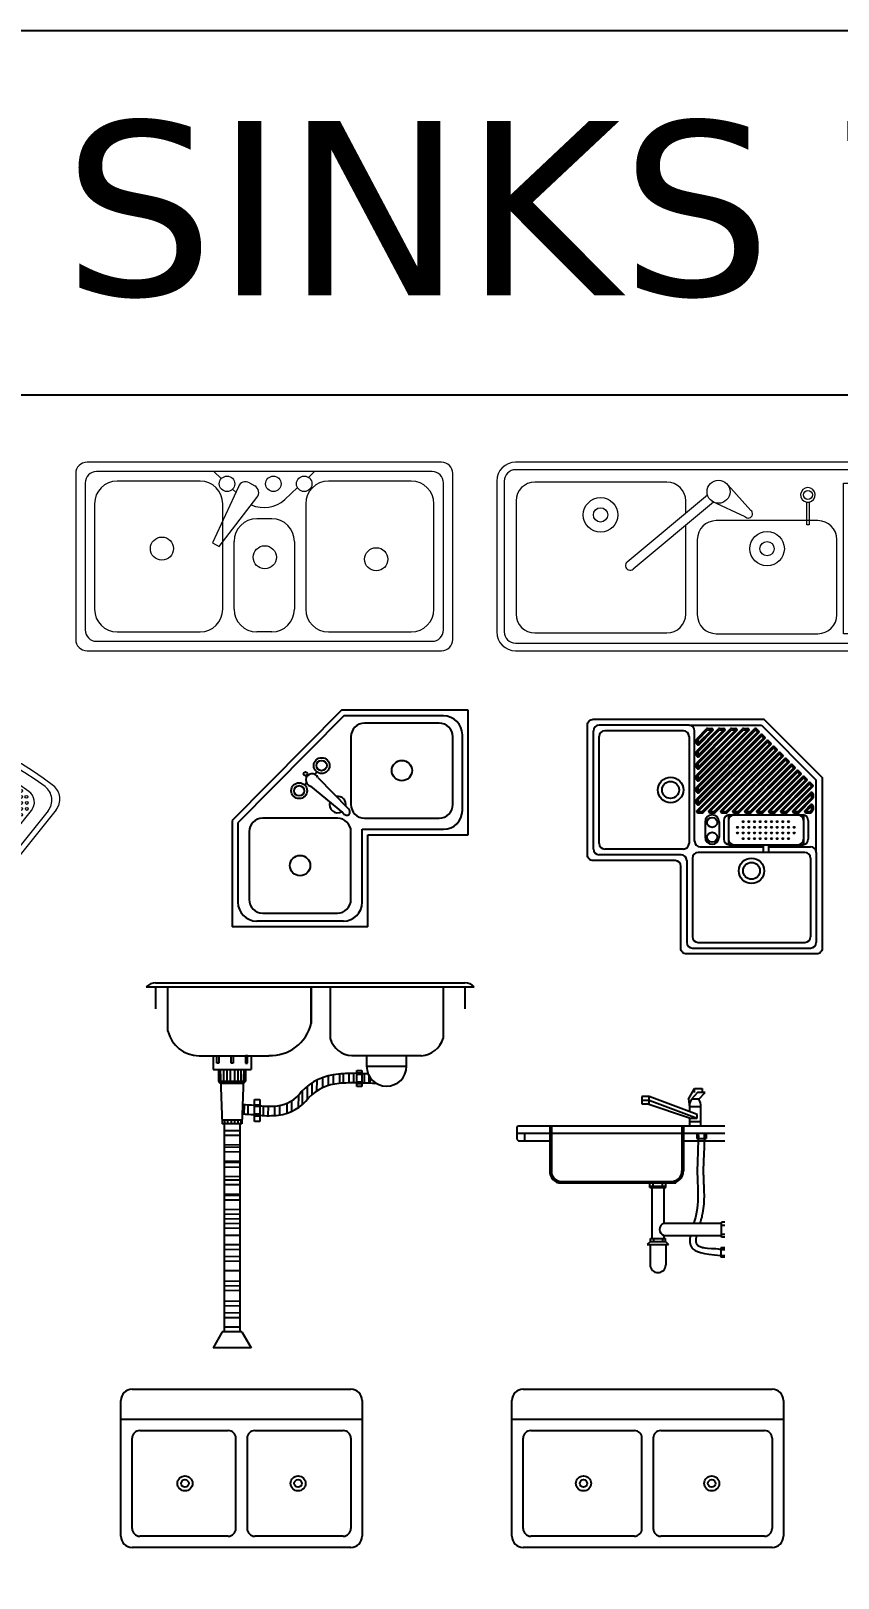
# Model space of a CAD drawing. Header units: inches. Extents: x 5253 to 5716, y 3226 to 3520.
# Drawn here: x 5408.2 to 5486, y 3371.1 to 3520.3 of the extents above; entities that cross this region are included whole.
import ezdxf

# ---------------------------------------------------------------- set-up
doc = ezdxf.new("R2010")
doc.units = ezdxf.units.IN
doc.header["$MEASUREMENT"] = 0
doc.layers.add('EX-A-FLOR-FIXT', color=2, linetype='Continuous')
doc.styles.add('ATTR', font='romans.shx', dxfattribs={"width": 0.8, "height": 0.470416})
doc.styles.get("Standard").update_dxf_attribs({"font": 'arial.ttf'})

# ---------------------------------------------------------------- blocks, each defined once
blk = doc.blocks.new('A$C3F1F55EA')
for p, q in [((0, 957.6), (869.7, 957.6)), ((24.7, 967.6), (844.5, 967.6)), ((24.7, 957.6), (24.7, 899.1)), ((57.4, 839.7), (57.4, 957.6)), ((437.4, 957.6), (437.4, 859.6)), ((437.4, 859.6), (437.4, 957.6)), ((487.4, 957.6), (487.4, 859.6)), ((787.4, 957.6), (787.4, 859.6)), ((844.4, 957.6), (844.4, 899.1)), ((487.4, 859.6), (487.4, 819.7)), ((787.4, 859.6), (787.4, 820.4)), ((140, 774.6), (324.7, 774.6)), ((177.1, 774.6), (177.1, 738.3)), ((187.1, 774.6), (192.1, 774.6)), ((187.1, 754.8), (187.1, 774.6)), ((192.1, 754.8), (187.1, 754.8)), ((192.1, 774.6), (192.1, 754.8)), ((225.1, 774.6), (230.1, 774.6)), ((225.1, 754.8), (225.1, 774.6)), ((230.1, 754.8), (225.1, 754.8)), ((230.1, 774.6), (230.1, 754.8)), ((268.1, 774.6), (263, 774.6)), ((263, 774.6), (263, 754.8)), ((263, 754.8), (268.1, 754.8)), ((268.1, 754.8), (268.1, 774.6)), ((278.1, 774.6), (278.1, 738.3)), ((729.5, 774.6), (544.7, 774.6)), ((690.1, 774.6), (584.2, 774.6)), ((584.2, 774.6), (584.2, 746.5)), ((584.2, 746.5), (690, 746.5)), ((584.2, 746.5), (690.1, 746.5)), ((690.1, 746.5), (690.1, 774.6)), ((177.1, 738.3), (278.1, 738.3)), ((191, 738.3), (191, 707)), ((191, 707), (196, 702)), ((191, 707), (263.3, 707)), ((196, 738.3), (201.5, 593.5)), ((196, 702), (258.3, 702)), ((204.7, 738.3), (204.6, 707)), ((213.4, 738.3), (213.4, 707)), ((222.8, 738.3), (222.7, 707)), ((233.8, 738.3), (233.8, 707)), ((242.8, 738.3), (242.7, 707)), ((251, 738.3), (251, 707)), ((258.3, 738.3), (253.1, 593.5)), ((263.3, 707), (258.3, 702)), ((263.3, 738.3), (263.3, 707)), ((439.8, 671.8), (440.1, 702.8)), ((452.4, 681), (452.7, 709.9)), ((467.9, 689.5), (468.2, 716.7)), ((482.8, 695.3), (483.1, 722.1)), ((496.5, 698.8), (496.8, 724.7)), ((513.4, 701.1), (513.6, 724.1)), ((522.8, 701.6), (523, 726.7)), ((537.7, 702.3), (538, 727.3)), ((550.2, 702.6), (550.5, 727.6)), ((558.5, 735.7), (571.9, 735.7)), ((558.5, 692.7), (558.5, 735.7)), ((558.5, 729.4), (571.9, 729.4)), ((558.5, 725.5), (571.9, 725.5)), ((558.5, 705.1), (571.9, 705.1)), ((558.5, 700.5), (571.9, 700.5)), ((571.9, 735.7), (571.9, 692.7)), ((578.4, 702.4), (578.7, 727.3)), ((590.9, 702.2), (591.1, 720.5)), ((594, 702.1), (594.2, 715.7)), ((286.6, 658.2), (300.9, 658.2)), ((286.6, 600.2), (286.6, 658.2)), ((300.9, 658.2), (300.9, 600.2)), ((403.9, 637.1), (404.3, 670.7)), ((414.2, 645.3), (414.6, 682.7)), ((427.3, 659.1), (427.6, 694.1)), ((571.9, 692.7), (558.5, 692.7)), ((259.9, 619), (260.1, 644)), ((270.1, 618.5), (270.3, 643.5)), ((286.6, 644.4), (300.9, 644.4)), ((286.6, 640.5), (300.9, 640.5)), ((286.6, 620.1), (300.9, 620.1)), ((310.5, 615.9), (310.7, 640.9)), ((323.4, 615.5), (323.7, 640.5)), ((340.7, 616), (341, 641)), ((353.7, 617.2), (353.9, 642.6)), ((373.3, 621.7), (373.6, 648.6)), ((385.9, 626.7), (386.2, 655.3)), ((200.9, 604.5), (253.6, 604.5)), ((253.1, 593.5), (201.5, 593.5)), ((206.5, 593.5), (206.5, 41.7)), ((206.5, 576.4), (248.4, 575.9)), ((207.4, 604.5), (207.3, 593.5)), ((214.9, 604.5), (214.9, 593.5)), ((224.9, 604.5), (224.8, 593.5)), ((233.6, 604.5), (233.6, 593.5)), ((242.5, 604.5), (242.5, 593.5)), ((248.4, 592.4), (248.4, 41.7)), ((250.8, 604.5), (250.8, 593.5)), ((286.6, 615.4), (300.9, 615.4)), ((300.9, 600.2), (286.6, 600.2)), ((206.5, 563.9), (248.4, 563.5)), ((206.5, 538.9), (248.4, 538.5)), ((206.5, 532.7), (248.4, 532.3)), ((206.5, 520.2), (248.4, 519.8)), ((206.5, 495.3), (248.4, 494.8)), ((206.5, 492.2), (248.4, 491.7)), ((206.5, 479.7), (248.4, 479.3)), ((206.5, 454.7), (248.4, 454.3)), ((206.5, 445.4), (248.4, 444.9)), ((206.5, 432.9), (248.4, 432.5)), ((206.5, 408), (248.4, 407.5)), ((206.5, 404.8), (248.4, 404.4)), ((206.5, 392.4), (248.4, 391.9)), ((206.5, 367.4), (248.4, 367)), ((206.5, 354.9), (248.4, 354.5)), ((206.5, 342.5), (248.4, 342)), ((206.5, 330), (248.4, 329.5)), ((206.5, 317.5), (248.4, 317.1)), ((206.5, 298.8), (248.4, 298.4)), ((206.5, 273.8), (248.4, 273.4)), ((206.5, 261.4), (248.4, 260.9)), ((206.5, 242.7), (248.4, 242.2)), ((206.5, 230.2), (248.4, 229.7)), ((206.5, 205.2), (248.4, 204.8)), ((206.5, 177.2), (248.4, 176.7)), ((206.5, 164.7), (248.4, 164.2)), ((206.5, 152.2), (248.4, 151.8)), ((206.5, 124.1), (248.4, 123.7)), ((206.5, 111.7), (248.4, 111.2)), ((206.5, 93), (248.4, 92.5)), ((201.5, 41.7), (177.1, 0)), ((253.4, 41.7), (201.5, 41.7)), ((206.5, 80.5), (248.4, 80)), ((206.5, 55.5), (248.4, 55.1)), ((253.4, 41.7), (278.1, 0)), ((278.1, 0), (177.1, 0))]:
    blk.add_line(p, q)
for centre, radius, start, end in [((24.8, 931.8), 35.8, 90.1181, 133.8568), ((844.7, 931.8), 35.8, 46.1432, 89.8819), ((140, 859.6), 85, 193.5615, 270), ((328.3, 887), 112.4, 268.1682, 345.9142), ((549.5, 839.7), 65.2, 197.78, 265.814), ((724.8, 840), 65.6, 274.0736, 342.5882), ((637.1, 746.5), 52.9, 180, 0), ((521.7, 572.9), 153.4, 94.6359, 136.2171), ((521.7, 572.9), 128.4, 94.726, 135.4576), ((564.4, -42.4), 770.2, 90.4343, 94.0957), ((564.3, -41.7), 744.5, 90.4484, 94.096), ((737.5, 8148.3), 7422.5, 268.72221, 268.84523), ((737.5, 8148.3), 7447.5, 268.7265, 269.0106), ((338, 730.4), 89.2, 276.1913, 324.9269), ((338, 730.4), 114.2, 276.1748, 323.8711), ((-356.4, -10979.5), 11614.9, 86.82639, 86.98938), ((-356.4, -10979.5), 11639.9, 86.83322, 86.98938), ((324.9, 855.7), 215.3, 263.5944, 276.0454), ((324.9, 855.7), 240.3, 264.2633, 276.0528)]:
    blk.add_arc(centre, radius, start, end)
blk = doc.blocks.new("32'' Sink Double PV")
for p, q in [((-16, -4), (16, -4)), ((-0.75, -18.5), (-0.75, -6.5)), ((0.75, -6.5), (0.75, -18.5))]:
    blk.add_line(p, q)
for points in [[(-14.5, 0), (14.5, 0)], [(-16, -19.5), (-16, -1.5)], [(16, -1.5), (16, -19.5)], [(-13.5, -5.5), (-1.75, -5.5)], [(1.75, -5.5), (13.5, -5.5)], [(-14.5, -18.5), (-14.5, -6.5)], [(14.5, -6.5), (14.5, -18.5)], [(-1.75, -19.5), (-13.5, -19.5)], [(13.5, -19.5), (1.75, -19.5)], [(14.5, -21), (-14.5, -21)]]:
    blk.add_lwpolyline(points)
for centre, radius in [((-7.5, -12.5), 1), ((-7.5, -12.5), 0.5), ((7.5, -12.5), 1), ((7.5, -12.5), 0.5)]:
    blk.add_circle(centre, radius)
for centre, radius, start, end in [((-14.5, -1.5), 1.5, 90, 180), ((14.5, -1.5), 1.5, 0, 90), ((-13.5, -6.5), 1, 90, 180), ((-1.75, -6.5), 1, 0, 90), ((1.75, -6.5), 1, 90, 180), ((13.5, -6.5), 1, 0, 90), ((-14.5, -19.5), 1.5, 180, 270), ((-13.5, -18.5), 1, 180, 270), ((-1.75, -18.5), 1, 270, 0), ((1.75, -18.5), 1, 180, 270), ((13.5, -18.5), 1, 270, 0), ((14.5, -19.5), 1.5, 270, 0)]:
    blk.add_arc(centre, radius, start, end)
at = {"style": 'ATTR', "width": 0.8, "flags": 9}
blk.add_attdef('ESTCODE', (0, 0), '', height=0.0064, dxfattribs=at)
blk = doc.blocks.new("36'' Sink Double PV")
for p, q in [((-18, -4), (18, -4)), ((-0.75, -18.5), (-0.75, -6.5)), ((0.75, -6.5), (0.75, -18.5))]:
    blk.add_line(p, q)
for points in [[(-16.5, 0), (16.5, 0)], [(-18, -19.5), (-18, -1.5)], [(18, -1.5), (18, -19.5)], [(-15.5, -5.5), (-1.75, -5.5)], [(1.75, -5.5), (15.5, -5.5)], [(-16.5, -18.5), (-16.5, -6.5)], [(16.5, -6.5), (16.5, -18.5)], [(-1.75, -19.5), (-15.5, -19.5)], [(15.5, -19.5), (1.75, -19.5)], [(16.5, -21), (-16.5, -21)]]:
    blk.add_lwpolyline(points)
for centre, radius in [((-8.5, -12.5), 1), ((-8.5, -12.5), 0.5), ((8.5, -12.5), 1), ((8.5, -12.5), 0.5)]:
    blk.add_circle(centre, radius)
for centre, radius, start, end in [((-16.5, -1.5), 1.5, 90, 180), ((16.5, -1.5), 1.5, 0, 90), ((-15.5, -6.5), 1, 90, 180), ((-1.75, -6.5), 1, 0, 90), ((1.75, -6.5), 1, 90, 180), ((15.5, -6.5), 1, 0, 90), ((-16.5, -19.5), 1.5, 180, 270), ((-15.5, -18.5), 1, 180, 270), ((-1.75, -18.5), 1, 270, 0), ((1.75, -18.5), 1, 180, 270), ((15.5, -18.5), 1, 270, 0), ((16.5, -19.5), 1.5, 270, 0)]:
    blk.add_arc(centre, radius, start, end)
at = {"style": 'ATTR', "width": 0.8, "flags": 9}
blk.add_attdef('ESTCODE', (0, 0), '', height=0.0072, dxfattribs=at)
blk = doc.blocks.new('A$C676873C5')
at = {"lineweight": 5}
for p, q in [((970, 500), (30, 500)), ((0, 470), (0, 30)), ((945, 475), (55, 475)), ((366.4, 475), (386.2, 456.5)), ((633.6, 475), (617.4, 459.8)), ((1000, 30), (1000, 470)), ((25, 445), (25, 55)), ((330, 450), (110, 450)), ((431.4, 435.1), (362.7, 286.3)), ((416.1, 428.6), (424.7, 420.5)), ((460.8, 445.6), (475, 437.4)), ((588.3, 432.6), (554.7, 401.1)), ((890, 450), (670, 450)), ((975, 55), (975, 445)), ((50, 390), (50, 110)), ((380.4, 276.1), (480.6, 406.6)), ((390, 110), (390, 390)), ((610, 390), (610, 110)), ((950, 110), (950, 390)), ((520, 350), (480, 350)), ((420, 110), (420, 290)), ((580, 290), (580, 110)), ((362.7, 286.3), (380.4, 276.1)), ((110, 50), (330, 50)), ((520, 50), (480, 50)), ((670, 50), (890, 50)), ((55, 25), (945, 25)), ((30, 0), (970, 0))]:
    blk.add_line(p, q, dxfattribs=at)
for centre, radius in [((401.4, 442.8), 20.5), ((524.2, 442.8), 20.5), ((606, 442.8), 20.5), ((228.6, 270.9), 30.6), ((501.5, 247.9), 30.6), ((796.9, 242.7), 30.6)]:
    blk.add_circle(centre, radius, dxfattribs=at)
for centre, radius, start, end in [((30, 470), 30, 90, 180), ((970, 470), 30, 0, 90), ((55, 445), 30, 90, 180), ((945, 445), 30, 0, 90), ((110, 390), 60, 90, 180), ((330, 390), 60, 0, 90), ((450.5, 427.9), 20.5, 60, 159.4623), ((464.8, 419.6), 20.5, 320.5377, 60), ((670, 390), 60, 90, 180), ((890, 390), 60, 0, 90), ((500, 459.6), 80, 244.6413, 313.099), ((480, 290), 60, 90, 180), ((520, 290), 60, 0, 90), ((110, 110), 60, 180, 270), ((330, 110), 60, 270, 0), ((480, 110), 60, 180, 270), ((520, 110), 60, 270, 0), ((670, 110), 60, 180, 270), ((890, 110), 60, 270, 0), ((55, 55), 30, 180, 270), ((945, 55), 30, 270, 0), ((30, 30), 30, 180, 270), ((970, 30), 30, 270, 0)]:
    blk.add_arc(centre, radius, start, end, dxfattribs=at)
blk = doc.blocks.new('A$C392A3B68')
at = {"lineweight": 5}
for p, q in [((1110, 500), (50, 500)), ((1110, 480), (50, 480)), ((0, 450), (0, 50)), ((20, 450), (20, 50)), ((451.4, 447.2), (101.4, 447.2)), ((345.8, 235.7), (558.6, 413.8)), ((612.6, 439.7), (674, 372.3)), ((919.2, 444.6), (1066.5, 444.6)), ((919.2, 44.4), (919.2, 444.6)), ((1140, 50), (1140, 450)), ((1160, 50), (1160, 450)), ((51.4, 397.2), (51.4, 97.2)), ((574.5, 394.4), (361.7, 216.3)), ((501.4, 365.9), (501.4, 397.2)), ((570.3, 396.8), (658.2, 356.1)), ((822.1, 333.8), (822.1, 394.3)), ((828.3, 394.3), (828.3, 333.8)), ((1116.5, 394.6), (1116.5, 94.4)), ((501.4, 97.2), (501.4, 333.2)), ((851.9, 345.1), (581.9, 345.1)), ((828.3, 333.8), (822.1, 333.8)), ((531.9, 295.1), (531.9, 95.1)), ((901.9, 95.1), (901.9, 295.1)), ((101.4, 47.2), (451.4, 47.2)), ((581.9, 45.1), (851.9, 45.1)), ((1066.5, 44.4), (919.2, 44.4)), ((50, 20), (1110, 20)), ((50, 0), (1110, 0))]:
    blk.add_line(p, q, dxfattribs=at)
for centre, radius in [((588.1, 421.6), 30.5), ((825.2, 413.3), 11.8), ((275.3, 360.3), 45.8), ((275.3, 360.3), 18.9), ((716.9, 270.7), 45.8), ((716.9, 270.7), 18.9)]:
    blk.add_circle(centre, radius, dxfattribs=at)
for centre, radius, start, end in [((50, 450), 50, 90, 180), ((1110, 450), 50, 0, 90), ((50, 450), 30, 90, 180), ((1110, 450), 30, 360, 90), ((101.4, 397.2), 50, 90, 180), ((451.4, 397.2), 50, 360, 90), ((825.2, 413.3), 19.3, 279.2212, 260.7788), ((1066.5, 394.6), 50, 360, 90), ((666.9, 363.4), 11.4, 219.9677, 51.5544), ((825.2, 413.3), 19.3, 260.7788, 289.3657), ((581.9, 295.1), 50, 90, 180), ((851.9, 295.1), 50, 0, 90), ((353.7, 226), 12.5, 129.3488, 310.493), ((101.4, 97.2), 50, 180, 270), ((451.4, 97.2), 50, 270, 0), ((581.9, 95.1), 50, 180, 270), ((851.9, 95.1), 50, 270, 0), ((1066.5, 94.4), 50, 270, 360), ((50, 50), 50, 180, 270), ((50, 50), 30, 180, 270), ((1110, 50), 50, 270, 0), ((1110, 50), 30, 270, 0)]:
    blk.add_arc(centre, radius, start, end, dxfattribs=at)
blk = doc.blocks.new('A$C26F62653')
at = {"lineweight": 5}
for p, q in [((474.9, 504.1), (800.4, 504.1)), ((421, 470.1), (365.7, 96.5)), ((397.7, 103.8), (458.1, 479.9)), ((429.3, 459.7), (473.8, 394.7)), ((490.7, 406.3), (446.7, 470.5)), ((458.1, 479.9), (747.1, 479.9)), ((747.1, 479.9), (747.1, 96.7)), ((788, 417), (788, 242.2)), ((9.6, 340.6), (268.5, 16.9)), ((30.8, 338.1), (275.7, 31.9)), ((80.9, 330.6), (286.1, 74.9)), ((989.3, 338.1), (744.4, 31.9)), ((1010.5, 340.6), (751.6, 16.9)), ((850.3, 220.3), (945.1, 338.9)), ((442.2, 51.7), (702.1, 51.7)), ((303.7, 0), (716.4, 0)), ((310.9, 15), (709.2, 15))]:
    blk.add_line(p, q, dxfattribs=at)
for centre, radius in [((411.3, 504.2), 13.2), ((822.4, 432), 6.07), ((798.1, 406.4), 3.74), ((798.1, 390.5), 3.74), ((798.1, 390.5), 3.74), ((798.1, 374.6), 3.74), ((813.1, 406.4), 3.74), ((813.1, 390.5), 3.74), ((813.1, 374.6), 3.74), ((828, 406.4), 3.74), ((828, 390.5), 3.74), ((828, 374.6), 3.74), ((843, 406.4), 3.74), ((843, 390.5), 3.74), ((843, 374.6), 3.74), ((857.9, 406.4), 3.74), ((857.9, 390.5), 3.74), ((857.9, 374.6), 3.74), ((872.9, 406.4), 3.74), ((872.9, 390.5), 3.74), ((872.9, 374.6), 3.74), ((887.8, 406.4), 3.74), ((887.8, 390.5), 3.74), ((887.8, 374.6), 3.74), ((902.8, 390.5), 3.74), ((902.8, 374.6), 3.74), ((917.7, 390.5), 3.74), ((917.7, 374.6), 3.74), ((931.6, 375.2), 3.74), ((798.1, 358.7), 3.74), ((798.1, 342.8), 3.74), ((798.1, 327), 3.74), ((813.1, 358.7), 3.74), ((813.1, 342.8), 3.74), ((813.1, 327), 3.74), ((828, 358.7), 3.74), ((828, 342.8), 3.74), ((828, 327), 3.74), ((843, 358.7), 3.74), ((843, 342.8), 3.74), ((843, 327), 3.74), ((857.9, 358.7), 3.74), ((857.9, 342.8), 3.74), ((857.9, 327), 3.74), ((872.9, 358.7), 3.74), ((872.9, 342.8), 3.74), ((872.9, 327), 3.74), ((887.8, 358.7), 3.74), ((887.8, 342.8), 3.74), ((887.8, 327), 3.74), ((902.8, 358.7), 3.74), ((902.8, 342.8), 3.74), ((902.8, 327), 3.74), ((917.7, 358.7), 3.74), ((917.7, 342.8), 3.74), ((917.7, 327), 3.74), ((932.7, 358.7), 3.74), ((932.7, 342.8), 3.74), ((798.1, 311.1), 3.74), ((798.1, 295.2), 3.74), ((813.1, 311.1), 3.74), ((813.1, 295.2), 3.74), ((828, 311.1), 3.74), ((828, 295.2), 3.74), ((843, 311.1), 3.74), ((843, 295.2), 3.74), ((857.9, 311.1), 3.74), ((857.9, 295.2), 3.74), ((872.9, 311.1), 3.74), ((872.9, 295.2), 3.74), ((887.8, 311.1), 3.74), ((887.8, 295.2), 3.74), ((902.8, 311.1), 3.74), ((798.1, 279.3), 3.74), ((798.1, 263.5), 3.74), ((798.1, 247.6), 3.74), ((813.1, 279.3), 3.74), ((813.1, 263.5), 3.74), ((813.1, 247.6), 3.74), ((828, 279.3), 3.74), ((828, 263.5), 3.74), ((828, 247.6), 3.74), ((843, 279.3), 3.74), ((843, 263.5), 3.74), ((843, 247.6), 3.74), ((857.9, 279.3), 3.74), ((857.9, 263.5), 3.74), ((857.9, 247.6), 3.74), ((872.9, 279.3), 3.74), ((798.1, 231.7), 3.74), ((813.1, 231.7), 3.74), ((828, 231.7), 3.74), ((843, 231.7), 3.74)]:
    blk.add_circle(centre, radius, dxfattribs=at)
for centre, radius, start, end in [((510.1, -222), 797, 51.7684, 128.2316), ((510.1, -222), 782, 52.9435, 127.0565), ((398.6, 490.1), 60.8, 28.731, 101.8915), ((658.6, -504.8), 1064.9, 103.7234, 122.2173), ((138.8, 541.2), 255, 336.1358, 352.2771), ((307.6, 504.3), 86.6, 334.5047, 356.006), ((411.3, 504.2), 20, 316.2143, 172.2771), ((410.5, 504.2), 16.2, 192.8443, 306.0708), ((411.6, 501.7), 28.5, 332.4191, 101.3602), ((529.1, 527.2), 100, 191.0262, 214.5133), ((474.9, 529.1), 25, 202.9906, 270), ((609.8, 314), 255, 136.2143, 152.3556), ((475.9, 423.1), 86.6, 132.4854, 153.9867), ((346.9, 403), 100, 34.5132, 47.8811), ((400.3, 454.2), 29.3, 33.0069, 56.7492), ((461.7, 495.7), 29.3, 186.6463, 215.1533), ((823, 417), 35, 63.7895, 180), ((378.1, 435.3), 6.64, 156.1358, 332.3556), ((379.6, 436.4), 4.91, 187.7651, 270.7483), ((524.8, 395), 38.4, 234.6196, 158.964), ((524.8, 395), 31.3, 239.6825, 168.433), ((509.3, -220.1), 745.1, 54.8833, 63.7895), ((44.7, 368.7), 45, 128.2316, 218.6598), ((66, 366.2), 45, 127.0565, 218.6598), ((116, 358.7), 45, 123.9063, 218.7472), ((391.4, 338), 100, 20.0108, 34.5132), ((498.4, 377), 13.9, 200.0108, 49.0157), ((495.6, 381.1), 7.59, 93.3242, 152.577), ((573.1, 462.9), 100, 214.5133, 229.0157), ((498.3, 377.4), 8.12, 242.5557, 44.6365), ((917.8, 360.8), 35, 321.3402, 54.8833), ((954.1, 366.2), 45, 321.3402, 52.9435), ((975.4, 368.7), 45, 321.3402, 51.7684), ((823, 242.2), 35, 180, 321.3402), ((321.2, 103.1), 45, 218.7472, 351.5771), ((442.2, 96.7), 45, 170.883, 270), ((702.1, 96.7), 45, 270, 0), ((303.7, 45), 45, 218.6598, 270), ((310.9, 60), 45, 218.6598, 270), ((709.2, 60), 45, 270, 321.3402), ((716.4, 45), 45, 270, 321.3402)]:
    blk.add_arc(centre, radius, start, end, dxfattribs=at)
for centre, major_axis, ratio in [((251.5, 411.1), (-129.2, -81), 0.024903), ((343.9, 278.9), (-57, -166.4), 0.021893), ((507.3, 407.7), (-7.94, 5.77), 0.141228), ((512.1, 412.5), (-5.77, 7.94), 0.141228), ((518.1, 415.5), (-3.03, 9.33), 0.141228), ((524.8, 416.6), (0, 9.81), 0.141228), ((531.4, 415.5), (3.03, 9.33), 0.141228), ((537.4, 412.5), (5.77, 7.94), 0.141228), ((542.2, 407.7), (7.94, 5.77), 0.141228), ((504.3, 401.7), (-9.33, 3.03), 0.141228), ((518.1, 374.6), (-3.03, -9.33), 0.141228), ((524.8, 373.5), (0, -9.81), 0.141228), ((531.4, 374.6), (3.03, -9.33), 0.141228), ((537.4, 377.6), (5.77, -7.94), 0.141228), ((542.2, 382.4), (7.94, -5.77), 0.141228), ((545.2, 401.7), (9.33, 3.03), 0.141228), ((545.2, 388.4), (9.33, -3.03), 0.141228), ((546.3, 395), (9.81, 0), 0.141228)]:
    blk.add_ellipse(centre, major_axis=major_axis, ratio=ratio, dxfattribs=at)
for centre, major_axis, ratio, start_param, end_param in [((295.2, 346.6), (-91.8, -125.3), 0.028535, 3.39134, 9.006628), ((503.2, 395), (-9.81, 0), 0.141228, 1.333526, 5.325935), ((504.3, 388.4), (-9.33, -3.03), 0.141228, 1.819948, 4.707933), ((507.3, 382.4), (-7.94, -5.77), 0.141228, 1.910788, 4.353767), ((512.1, 377.6), (-5.77, -7.94), 0.141228, 1.356424, 4.543366)]:
    blk.add_ellipse(centre, major_axis=major_axis, ratio=ratio, start_param=start_param, end_param=end_param, dxfattribs=at)
blk = doc.blocks.new('jockey')
for p, q in [((-0.394, -0.459), (-0.394, -0.041)), ((-0.056, -0.021), (-0.374, -0.021)), ((-0.076, -0.041), (-0.354, -0.041)), ((-0.056, -0.021), (0.2, -0.021)), ((-0.036, -0.431), (-0.036, -0.041)), ((-0.027656, -0.237595), (0.176085, -0.033854)), ((-0.027656, -0.195169), (0.133658, -0.033854)), ((-0.027656, -0.152743), (0.091232, -0.033854)), ((-0.027656, -0.06789), (0.006379, -0.033854)), ((-0.027656, -0.110316), (0.048806, -0.033854)), ((-0.024121, -0.198705), (0.13678, -0.037804)), ((-0.024121, -0.156278), (0.094353, -0.037804)), ((-0.024121, -0.071425), (0.0095, -0.037804)), ((-0.024121, -0.113852), (0.051927, -0.037804)), ((-0.024121, -0.241131), (0.178913, -0.038097)), ((-0.022414, -0.21114), (0.149215, -0.039511)), ((-0.022414, -0.168713), (0.106788, -0.039511)), ((-0.022414, -0.08386), (0.021935, -0.039511)), ((-0.022414, -0.126287), (0.064362, -0.039511)), ((-0.022414, -0.253566), (0.185984, -0.045168)), ((-0.020585, -0.216382), (0.154872, -0.040925)), ((-0.020585, -0.089103), (0.027592, -0.040925)), ((-0.020585, -0.131529), (0.070019, -0.040925)), ((-0.020585, -0.173956), (0.112445, -0.040925)), ((-0.020585, -0.258809), (0.190227, -0.047996)), ((0.0095, -0.037804), (0.021228, -0.037804)), ((0.009915, -0.03239), (0.024057, -0.03239)), ((0.051927, -0.037804), (0.063655, -0.037804)), ((0.052341, -0.03239), (0.066483, -0.03239)), ((0.094353, -0.037804), (0.106081, -0.037804)), ((0.094767, -0.03239), (0.10891, -0.03239)), ((0.13678, -0.037804), (0.148508, -0.037804)), ((0.137194, -0.03239), (0.151336, -0.03239)), ((0.185984, -0.043754), (0.180327, -0.038097)), ((0.190227, -0.040925), (0.183156, -0.033854)), ((0.2, -0.021), (0.394, -0.215)), ((-0.374, -0.439), (-0.374, -0.061)), ((-0.056, -0.061), (-0.056, -0.439)), ((-0.029121, -0.085567), (-0.029121, -0.071425)), ((-0.027673, -0.322464), (0.218511, -0.076281)), ((-0.027656, -0.280022), (0.197298, -0.055067)), ((-0.024121, -0.283557), (0.200126, -0.05931)), ((-0.024121, -0.083153), (-0.024121, -0.071425)), ((-0.02243, -0.324293), (0.22134, -0.080523)), ((-0.022414, -0.295992), (0.207197, -0.066381)), ((-0.020585, -0.301235), (0.21144, -0.06921)), ((-0.009995, -0.326), (0.228411, -0.087594)), ((-0.006459, -0.329536), (0.232653, -0.090423)), ((0.014754, -0.322464), (0.239724, -0.097494)), ((0.019996, -0.324293), (0.242553, -0.101737)), ((0.032431, -0.326), (0.249624, -0.108808)), ((0.207197, -0.064967), (0.201541, -0.05931)), ((0.21144, -0.062139), (0.204369, -0.055067)), ((0.228411, -0.08618), (0.222754, -0.080523)), ((0.232653, -0.083352), (0.225582, -0.076281)), ((0.249624, -0.107393), (0.243967, -0.101737)), ((0.253866, -0.104565), (0.246795, -0.097494)), ((-0.029121, -0.127994), (-0.029121, -0.113852)), ((-0.029121, -0.17042), (-0.029121, -0.156278)), ((-0.024121, -0.12558), (-0.024121, -0.113852)), ((-0.024121, -0.168006), (-0.024121, -0.156278)), ((0.035967, -0.329536), (0.253866, -0.111636)), ((0.05718, -0.322464), (0.260938, -0.118707)), ((0.062423, -0.324293), (0.263766, -0.12295)), ((0.074858, -0.326), (0.270837, -0.130021)), ((0.078393, -0.329536), (0.27508, -0.132849)), ((0.099607, -0.322464), (0.282151, -0.13992)), ((0.104849, -0.324293), (0.284979, -0.144163)), ((0.117284, -0.326), (0.29205, -0.151234)), ((0.12082, -0.329536), (0.296293, -0.154062)), ((0.142033, -0.322464), (0.303364, -0.161134)), ((0.270837, -0.128607), (0.26518, -0.12295)), ((0.27508, -0.125778), (0.268009, -0.118707)), ((0.29205, -0.14982), (0.286393, -0.144163)), ((0.296293, -0.146991), (0.289222, -0.13992)), ((0.317506, -0.168205), (0.310435, -0.161134)), ((-0.029121, -0.212847), (-0.029121, -0.198705)), ((-0.024121, -0.210432), (-0.024121, -0.198705)), ((0.147276, -0.324293), (0.306192, -0.165376)), ((0.159711, -0.326), (0.313263, -0.172447)), ((0.163246, -0.329536), (0.317506, -0.175276)), ((0.184459, -0.322464), (0.324577, -0.182347)), ((0.189702, -0.324293), (0.327406, -0.186589)), ((0.202137, -0.326), (0.334477, -0.19366)), ((0.205673, -0.329536), (0.338719, -0.196489)), ((0.226886, -0.322464), (0.34579, -0.20356)), ((0.232128, -0.324293), (0.348619, -0.207803)), ((0.244563, -0.326), (0.35569, -0.214874)), ((0.248099, -0.329536), (0.359933, -0.217702)), ((0.313263, -0.171033), (0.307607, -0.165376)), ((0.334477, -0.192246), (0.32882, -0.186589)), ((0.338719, -0.189418), (0.331648, -0.182347)), ((0.35569, -0.213459), (0.350033, -0.207803)), ((0.359933, -0.210631), (0.352861, -0.20356)), ((0.394, -0.471), (0.394, -0.215)), ((-0.029121, -0.255273), (-0.029121, -0.241131)), ((-0.024121, -0.252859), (-0.024121, -0.241131)), ((0.269312, -0.322464), (0.367004, -0.224773)), ((0.274555, -0.324293), (0.369832, -0.229016)), ((0.28699, -0.326), (0.376903, -0.236087)), ((0.290525, -0.329536), (0.381146, -0.238915)), ((0.311739, -0.322464), (0.374075, -0.260128)), ((0.316981, -0.324293), (0.375503, -0.265771)), ((0.376903, -0.234673), (0.371246, -0.229016)), ((0.381146, -0.231844), (0.374075, -0.224773)), ((0.37721, -0.266478), (0.37721, -0.277792)), ((0.38261, -0.263664), (0.38261, -0.277806)), ((-0.029121, -0.297699), (-0.029121, -0.283557)), ((-0.024121, -0.295285), (-0.024121, -0.283557)), ((-0.021723, -0.326), (-0.009995, -0.326)), ((0.020704, -0.326), (0.032431, -0.326)), ((0.06313, -0.326), (0.074858, -0.326)), ((0.105556, -0.326), (0.117284, -0.326)), ((0.147983, -0.326), (0.159711, -0.326)), ((0.190409, -0.326), (0.202137, -0.326)), ((0.232836, -0.326), (0.244563, -0.326)), ((0.275262, -0.326), (0.28699, -0.326)), ((0.317688, -0.326), (0.329416, -0.326)), ((0.329416, -0.326), (0.376917, -0.278499)), ((0.332952, -0.329536), (0.381146, -0.281342)), ((0.354165, -0.322464), (0.374075, -0.302555)), ((0.359408, -0.324293), (0.375503, -0.308198)), ((0.360115, -0.326), (0.371843, -0.326)), ((0.371843, -0.326), (0.37721, -0.320633)), ((0.375378, -0.329536), (0.381146, -0.323768)), ((0.37721, -0.308905), (0.37721, -0.320633)), ((0.38261, -0.30609), (0.38261, -0.320233)), ((-0.024137, -0.331), (-0.009995, -0.331)), ((0.000696, -0.363011), (0.000696, -0.416938)), ((0.018289, -0.331), (0.032431, -0.331)), ((0.050696, -0.363011), (0.050696, -0.416938)), ((0.060716, -0.331), (0.074858, -0.331)), ((0.066645, -0.3585), (0.066645, -0.4235)), ((0.083498, -0.3385), (0.083498, -0.4435)), ((0.086645, -0.3385), (0.345877, -0.3385)), ((0.103142, -0.331), (0.117284, -0.331)), ((0.145569, -0.331), (0.159711, -0.331)), ((0.187995, -0.331), (0.202137, -0.331)), ((0.230421, -0.331), (0.244563, -0.331)), ((0.272848, -0.331), (0.28699, -0.331)), ((0.315274, -0.331), (0.329416, -0.331)), ((0.349024, -0.3385), (0.349024, -0.4435)), ((0.357701, -0.331), (0.371843, -0.331)), ((0.365877, -0.3585), (0.365877, -0.4235)), ((-0.084, -0.479), (-0.374, -0.479)), ((-0.076, -0.459), (-0.354, -0.459)), ((-0.044, -0.491), (-0.044, -0.769)), ((0.354, -0.471), (-0.024, -0.471)), ((-0.016, -0.451), (0.206261, -0.451)), ((0.086645, -0.4435), (0.345877, -0.4435)), ((0.206261, -0.4435), (0.206261, -0.471)), ((0.226261, -0.471), (0.226261, -0.4435)), ((0.226261, -0.451), (0.374, -0.451)), ((0.374, -0.491), (0.374, -0.769)), ((0.394, -0.471), (0.394, -0.789)), ((-0.064, -0.499), (-0.064, -0.789)), ((-0.044, -0.809), (0.374, -0.809)), ((-0.024, -0.789), (0.354, -0.789))]:
    blk.add_line(p, q)
blk.add_lwpolyline([(-0.105, -0.5), (-0.395, -0.5, -0.414214), (-0.415, -0.48), (-0.415, -0.02, -0.414214), (-0.395, 0), (0.208698, 0), (0.415, -0.206302), (0.415, -0.81, -0.414214), (0.395, -0.83), (-0.065, -0.83, -0.414214), (-0.085, -0.81), (-0.085, -0.52, 0.41421356)], format="xyb", close=True)
for centre, radius in [((-0.121, -0.25), 0.045), ((-0.121, -0.25), 0.03), ((0.025696, -0.36475), 0.0175), ((0.115598, -0.382321), 0.002), ((0.135598, -0.362321), 0.002), ((0.135598, -0.382321), 0.002), ((0.155598, -0.362321), 0.002), ((0.155598, -0.382321), 0.002), ((0.175598, -0.362321), 0.002), ((0.175598, -0.382321), 0.002), ((0.195598, -0.362321), 0.002), ((0.195598, -0.382321), 0.002), ((0.215598, -0.362321), 0.002), ((0.215598, -0.382321), 0.002), ((0.235598, -0.362321), 0.002), ((0.235598, -0.382321), 0.002), ((0.255598, -0.362321), 0.002), ((0.255598, -0.382321), 0.002), ((0.275598, -0.362321), 0.002), ((0.275598, -0.382321), 0.002), ((0.295598, -0.362321), 0.002), ((0.295598, -0.382321), 0.002), ((0.315598, -0.382321), 0.002), ((0.025696, -0.41725), 0.0175), ((0.115598, -0.402321), 0.002), ((0.135598, -0.402321), 0.002), ((0.135598, -0.422321), 0.002), ((0.155598, -0.402321), 0.002), ((0.155598, -0.422321), 0.002), ((0.175598, -0.402321), 0.002), ((0.175598, -0.422321), 0.002), ((0.195598, -0.402321), 0.002), ((0.195598, -0.422321), 0.002), ((0.215598, -0.402321), 0.002), ((0.215598, -0.422321), 0.002), ((0.235598, -0.402321), 0.002), ((0.235598, -0.422321), 0.002), ((0.255598, -0.402321), 0.002), ((0.255598, -0.422321), 0.002), ((0.275598, -0.402321), 0.002), ((0.275598, -0.422321), 0.002), ((0.295598, -0.402321), 0.002), ((0.295598, -0.422321), 0.002), ((0.315598, -0.402321), 0.002), ((0.165, -0.536), 0.045), ((0.165, -0.536), 0.03)]:
    blk.add_circle(centre, radius)
for centre, radius, start, end in [((-0.374, -0.041), 0.02, 90, 180), ((-0.354, -0.061), 0.02, 90, 180), ((-0.076, -0.061), 0.02, 0, 90), ((-0.056, -0.041), 0.02, 0, 90), ((0.009915, -0.03739), 0.005, 90, 135), ((0.021228, -0.038804), 0.001, 315, 90), ((0.024057, -0.03739), 0.005, 315, 90), ((0.052341, -0.03739), 0.005, 90, 135), ((0.063655, -0.038804), 0.001, 315, 90), ((0.066483, -0.03739), 0.005, 315, 90), ((0.094767, -0.03739), 0.005, 90, 135), ((0.106081, -0.038804), 0.001, 315, 90), ((0.10891, -0.03739), 0.005, 315, 90), ((0.137194, -0.03739), 0.005, 90, 135), ((0.148508, -0.038804), 0.001, 315, 90), ((0.151336, -0.03739), 0.005, 315, 90), ((0.17962, -0.03739), 0.005, 45, 135), ((0.17962, -0.038804), 0.001, 45, 135), ((0.185277, -0.044461), 0.001, 315, 45), ((0.186691, -0.044461), 0.005, 315, 45), ((0.200833, -0.058603), 0.005, 45, 135), ((-0.024121, -0.071425), 0.005, 135, 180), ((-0.024121, -0.085567), 0.005, 180, 315), ((-0.023121, -0.083153), 0.001, 180, 315), ((0.200833, -0.060017), 0.001, 45, 135), ((0.20649, -0.065674), 0.001, 315, 45), ((0.207905, -0.065674), 0.005, 315, 45), ((0.222047, -0.079816), 0.005, 45, 135), ((0.222047, -0.08123), 0.001, 45, 135), ((0.227704, -0.086887), 0.001, 315, 45), ((0.229118, -0.086887), 0.005, 315, 45), ((0.24326, -0.101029), 0.005, 45, 135), ((0.24326, -0.102444), 0.001, 45, 135), ((0.248917, -0.108101), 0.001, 315, 45), ((0.250331, -0.108101), 0.005, 315, 45), ((-0.024121, -0.113852), 0.005, 135, 180), ((-0.024121, -0.127994), 0.005, 180, 315), ((-0.024121, -0.156278), 0.005, 135, 180), ((-0.023121, -0.12558), 0.001, 180, 315), ((0.264473, -0.122243), 0.005, 45, 135), ((0.264473, -0.123657), 0.001, 45, 135), ((0.27013, -0.129314), 0.001, 315, 45), ((0.271544, -0.129314), 0.005, 315, 45), ((0.285686, -0.143456), 0.005, 45, 135), ((0.285686, -0.14487), 0.001, 45, 135), ((0.291343, -0.150527), 0.001, 315, 45), ((0.292757, -0.150527), 0.005, 315, 45), ((0.306899, -0.164669), 0.005, 45, 135), ((-0.024121, -0.17042), 0.005, 180, 315), ((-0.024121, -0.198705), 0.005, 135, 180), ((-0.024121, -0.212847), 0.005, 180, 315), ((-0.023121, -0.168006), 0.001, 180, 315), ((-0.023121, -0.210432), 0.001, 180, 315), ((0.306899, -0.166083), 0.001, 45, 135), ((0.312556, -0.17174), 0.001, 315, 45), ((0.313971, -0.17174), 0.005, 315, 45), ((0.328113, -0.185882), 0.005, 45, 135), ((0.328113, -0.187296), 0.001, 45, 135), ((0.33377, -0.192953), 0.001, 315, 45), ((0.335184, -0.192953), 0.005, 315, 45), ((0.349326, -0.207095), 0.005, 45, 135), ((0.349326, -0.20851), 0.001, 45, 135), ((0.354983, -0.214167), 0.001, 315, 45), ((0.356397, -0.214167), 0.005, 315, 45), ((-0.024121, -0.241131), 0.005, 135, 180), ((-0.024121, -0.255273), 0.005, 180, 315), ((-0.023121, -0.252859), 0.001, 180, 315), ((0.370539, -0.228309), 0.005, 45, 135), ((0.370539, -0.229723), 0.001, 45, 135), ((0.37761, -0.263664), 0.005, 0, 135), ((0.37621, -0.266478), 0.001, 0, 135), ((0.376196, -0.23538), 0.001, 315, 45), ((0.37761, -0.23538), 0.005, 315, 45), ((-0.024137, -0.326), 0.005, 135, 270), ((-0.024121, -0.283557), 0.005, 135, 180), ((-0.024121, -0.297699), 0.005, 180, 315), ((-0.023121, -0.295285), 0.001, 180, 315), ((-0.021723, -0.325), 0.001, 135, 270), ((0.018289, -0.326), 0.005, 135, 270), ((0.020704, -0.325), 0.001, 135, 270), ((0.060716, -0.326), 0.005, 135, 270), ((0.06313, -0.325), 0.001, 135, 270), ((0.103142, -0.326), 0.005, 135, 270), ((0.105556, -0.325), 0.001, 135, 270), ((0.145569, -0.326), 0.005, 135, 270), ((0.147983, -0.325), 0.001, 135, 270), ((0.187995, -0.326), 0.005, 135, 270), ((0.190409, -0.325), 0.001, 135, 270), ((0.230421, -0.326), 0.005, 135, 270), ((0.232836, -0.325), 0.001, 135, 270), ((0.272848, -0.326), 0.005, 135, 270), ((0.275262, -0.325), 0.001, 135, 270), ((0.315274, -0.326), 0.005, 135, 270), ((0.317688, -0.325), 0.001, 135, 270), ((0.357701, -0.326), 0.005, 135, 270), ((0.360115, -0.325), 0.001, 135, 270), ((0.37761, -0.30609), 0.005, 0, 135), ((0.37621, -0.308905), 0.001, 0, 135), ((0.37621, -0.277792), 0.001, 315, 0), ((0.37761, -0.277806), 0.005, 315, 0), ((0.37761, -0.320233), 0.005, 315, 0), ((-0.009995, -0.326), 0.005, 270, 315), ((0.025696, -0.363011), 0.025, 0, 180), ((0.032431, -0.326), 0.005, 270, 315), ((0.086645, -0.3585), 0.02, 90, 180), ((0.074858, -0.326), 0.005, 270, 315), ((0.103498, -0.3585), 0.02, 90, 180), ((0.117284, -0.326), 0.005, 270, 315), ((0.159711, -0.326), 0.005, 270, 315), ((0.202137, -0.326), 0.005, 270, 315), ((0.244563, -0.326), 0.005, 270, 315), ((0.28699, -0.326), 0.005, 270, 315), ((0.329024, -0.3585), 0.02, 0, 90), ((0.329416, -0.326), 0.005, 270, 315), ((0.345877, -0.3585), 0.02, 0, 90), ((0.371843, -0.326), 0.005, 270, 315), ((-0.016, -0.431), 0.02, 180, 270), ((0.025696, -0.416938), 0.025, 180, 0), ((0.086645, -0.4235), 0.02, 180, 270), ((0.103498, -0.4235), 0.02, 180, 270), ((0.329024, -0.4235), 0.02, 270, 0), ((0.345877, -0.4235), 0.02, 270, 0), ((-0.374, -0.459), 0.02, 180, 270), ((-0.354, -0.439), 0.02, 180, 270), ((-0.084, -0.499), 0.02, 0, 90), ((-0.076, -0.439), 0.02, 270, 0), ((-0.024, -0.491), 0.02, 90, 180), ((0.354, -0.491), 0.02, 0, 90), ((0.374, -0.471), 0.02, 0, 90), ((-0.044, -0.789), 0.02, 180, 270), ((-0.024, -0.769), 0.02, 180, 270), ((0.354, -0.769), 0.02, 270, 0), ((0.374, -0.789), 0.02, 270, 0)]:
    blk.add_arc(centre, radius, start, end)
blk = doc.blocks.new('A$C6E93260D')
at = {"xscale": 1.5, "yscale": 1.5, "zscale": 1.5}
blk.add_blockref('jockey', (0.6225, 1.245), dxfattribs=at)
blk = doc.blocks.new('A$C28F72F47')
at = {"xscale": 500, "yscale": 500, "zscale": 500}
blk.add_blockref('A$C6E93260D', (0, 0), dxfattribs=at)
blk = doc.blocks.new('A$C0C0E51C0')
for p, q in [((289.5, 574.4), (0, 281.6)), ((295.8, 559.4), (15, 275.4)), ((625.1, 574.4), (289.5, 574.4)), ((560.1, 559.4), (295.8, 559.4)), ((548.7, 540.3), (350.7, 540.3)), ((625.1, 243.6), (625.1, 574.4)), ((314.7, 504.3), (314.7, 324.3)), ((584.7, 324.3), (584.7, 504.3)), ((610.1, 308.6), (610.1, 509.4)), ((207.2, 373.3), (291.9, 303.5)), ((227.2, 395.6), (307.5, 313.7)), ((278.7, 288.3), (80.7, 288.3)), ((350.7, 288.3), (548.7, 288.3)), ((0, 281.6), (0, 0)), ((15, 275.4), (15, 65)), ((44.7, 252.3), (44.7, 72.3)), ((314.7, 72.3), (314.7, 252.3)), ((344.5, 258.6), (560.1, 258.6)), ((344.5, 65), (344.5, 258.6)), ((359.5, 243.6), (625.1, 243.6)), ((359.5, 0), (359.5, 243.6)), ((359.5, 0), (0, 0)), ((294.5, 15), (65, 15)), ((80.7, 36.3), (278.7, 36.3))]:
    blk.add_line(p, q)
for points in [[(224.5, 410.6, 0.005785), (218, 404.1)], [(196.2, 380.1, 0.003652), (192.4, 375.6, 0.003652)], [(291.9, 303.5, 0.052402), (294.1, 300.7, 0.073568), (298.2, 297.6, 0.084455), (302.4, 296.1, 0.10642), (306.7, 296.3, 0.129707), (309.8, 298, 0.129707), (311.6, 301.1, 0.10642), (311.9, 305.3, 0.084455), (310.5, 309.6, 0.073568), (307.5, 313.7, 0.073568)]]:
    blk.add_lwpolyline(points, format="xyb")
for centre, radius in [((194.2, 405.8), 5.04), ((236.9, 427.6), 21), ((236.9, 427.6), 13.6), ((449.7, 414.3), 27), ((177.4, 360.9), 21), ((177.4, 360.9), 13.6), ((179.7, 162.3), 27)]:
    blk.add_circle(centre, radius)
for centre, radius, start, end in [((350.7, 504.3), 36, 90, 180), ((548.7, 504.3), 36, 0, 90), ((560.1, 509.4), 50, 0, 90), ((211.6, 389.5), 16.7, 21.494, 254.8503), ((279.6, 324.1), 21.8, 162.1436, 298.8217), ((279.6, 324.1), 21.8, 349.8751, 99.0306), ((80.7, 252.3), 36, 90, 180), ((278.7, 252.3), 36, 0, 90), ((350.7, 324.3), 36, 180, 270), ((548.7, 324.3), 36, 270, 0), ((560.1, 308.6), 50, 270, 0), ((65, 65), 50, 180, 270), ((80.7, 72.3), 36, 180, 270), ((278.7, 72.3), 36, 270, 0), ((294.5, 65), 50, 270, 0)]:
    blk.add_arc(centre, radius, start, end)
blk = doc.blocks.new('A$C3FBF0884')
blk.add_blockref('A$C0C0E51C0', (0, 0))
blk = doc.blocks.new('A$C295F13B1')
for p, q in [((350.1, 467.5), (330.1, 467.5)), ((330.1, 467.5), (330.1, 457.5)), ((330.1, 457.5), (350.1, 457.5)), ((330.1, 457.5), (330.1, 447.5)), ((350.1, 457.5), (350.1, 467.5)), ((476.8, 419.8), (350.1, 467.5)), ((350.1, 447.5), (350.1, 457.5)), ((350.1, 457.5), (476.8, 409.8)), ((453.8, 459.8), (470.3, 488.1)), ((453.8, 459.8), (456.8, 439.8)), ((478.3, 478.1), (461.8, 459.8)), ((481.8, 459.8), (461.8, 459.8)), ((470.3, 478.1), (470.3, 488.1)), ((470.3, 488.1), (490.3, 488.1)), ((498.3, 478.1), (478.3, 478.1)), ((481.8, 459.8), (498.3, 478.1)), ((490.3, 488.1), (490.3, 478.1)), ((330.1, 447.5), (350.1, 447.5)), ((456.8, 409.8), (343.3, 447.5)), ((486.8, 439.8), (456.8, 439.8)), ((456.8, 439.8), (456.8, 427.3)), ((476.8, 409.8), (476.8, 419.8)), ((486.8, 389.8), (486.8, 439.8)), ((0, 386.8), (3, 389.8)), ((0, 352.8), (0, 386.8)), ((0, 369.8), (86.4, 369.8)), ((3, 389.8), (86.4, 389.8)), ((20, 349.8), (20, 369.8)), ((86.4, 389.8), (86.4, 269.8)), ((86.4, 389.8), (440.6, 389.8)), ((86.4, 369.8), (440.6, 369.8)), ((90.4, 389.8), (90.4, 269.8)), ((436.6, 389.8), (436.6, 269.8)), ((440.6, 389.8), (440.6, 269.8)), ((440.6, 389.8), (550.6, 389.8)), ((440.6, 369.8), (550.6, 369.8)), ((456.8, 409.8), (456.8, 389.8)), ((456.8, 409.8), (476.8, 409.8)), ((486.8, 399.8), (456.8, 399.8)), ((476.6, 369.8), (476.6, 355.7)), ((480.6, 355.7), (480.6, 369.8)), ((496.6, 355.7), (496.6, 369.8)), ((500.6, 369.8), (500.6, 355.7)), ((0, 352.8), (3, 349.8)), ((3, 349.8), (20, 349.8)), ((20, 349.8), (86.4, 349.8)), ((440.6, 349.8), (550.6, 349.8)), ((476.6, 355.7), (500.6, 355.7)), ((116, 241.8), (420.6, 241.8)), ((116, 237.8), (420.6, 237.8)), ((351.8, 229.8), (351.8, 237.8)), ((351.8, 225.8), (351.8, 233.8)), ((351.8, 229.8), (394.3, 229.8)), ((351.8, 225.8), (394.3, 225.8)), ((357.1, 229.8), (357.1, 90.7)), ((360, 229.8), (360, 237.8)), ((360, 225.8), (360, 233.8)), ((385.5, 229.8), (385.5, 237.8)), ((385.5, 225.8), (385.5, 233.8)), ((389.1, 229.8), (389.1, 130.8)), ((394.3, 229.8), (394.3, 237.8)), ((394.3, 225.8), (394.3, 233.8)), ((389.1, 130.8), (542, 130.8)), ((550, 134), (542, 134)), ((542, 93.9), (542, 134)), ((542, 125.7), (550, 125.7)), ((352.9, 82.7), (344.9, 74.7)), ((352.9, 82.7), (352.9, 90.7)), ((352.9, 90.7), (393.1, 90.7)), ((352.9, 82.7), (393.1, 82.7)), ((361.3, 90.7), (361.3, 82.7)), ((384.7, 90.7), (384.7, 82.7)), ((389.1, 98.8), (389.1, 90.7)), ((389.1, 98.8), (542, 98.8)), ((393.1, 82.7), (393.1, 90.7)), ((393.1, 82.7), (401.1, 74.7)), ((542, 102.2), (550, 102.2)), ((550, 93.9), (542, 93.9)), ((344.9, 74.7), (401.1, 74.7)), ((352.5, 74.7), (352.5, 20.6)), ((393.6, 74.7), (393.6, 20.6)), ((539.9, 65.4), (539.9, 41.4)), ((550, 65.4), (539.9, 65.4)), ((539.9, 61.4), (550, 61.4)), ((539.9, 45.4), (550, 45.4)), ((550, 41.4), (539.9, 41.4))]:
    blk.add_line(p, q)
for centre, radius, start, end in [((496.8, 440.4), 40.1, 151.0646, 180.8629), ((446.7, 440.4), 40.1, 359.1371, 28.9354), ((116.4, 267.8), 30, 176.231, 269.3067), ((116.4, 267.9), 26, 175.6759, 269.1965), ((408.6, 269.8), 32, 270, 0), ((408.6, 269.8), 28, 270, 0), ((394, 114.8), 16.7, 107.1342, 252.8658), ((373, 20.6), 20.6, 180, 0)]:
    blk.add_arc(centre, radius, start, end)
for points, knots in [([(480.6, 363.7), (478.6, 315.4), (474.6, 248.9), (483.2, 182.4), (469.9, 137.5), (467.8, 130.8)], [0, 0, 0, 0, 119.673932, 246.075087, 268.699247, 268.699247, 268.699247, 268.699247]), ([(496.5, 362.7), (496.2, 356.5), (495.8, 334.2), (494.7, 315.6), (494.1, 303.3), (493.6, 286.5), (493.4, 281.9), (493.3, 273.5), (493.3, 269.7), (493.3, 262.8), (493.4, 259.8), (493.5, 254), (493.5, 251.3), (493.7, 245.9), (493.8, 243.2), (494.2, 235.1), (494.5, 229.6), (495, 216.5), (495.3, 208.9), (495.2, 193.2), (494.8, 185), (493.2, 168.3), (491.9, 159.6), (489.6, 149.4), (489.3, 148.2), (488.7, 145.7), (488.4, 144.4), (487.4, 140.7), (486.7, 138.3), (485.6, 134.1), (485.1, 132.4), (484.6, 130.8)], [0, 0, 0, 0, 23.158019, 23.158019, 69.474057, 69.474057, 87.106962, 87.106962, 102.010396, 102.010396, 114.017895, 114.017895, 124.719327, 124.719327, 135.420759, 135.420759, 156.823622, 156.823622, 185.3641, 185.3641, 213.904578, 213.904578, 242.445056, 242.445056, 246.373396, 246.373396, 250.301736, 250.301736, 258.158415, 258.158415, 263.626807, 263.626807, 263.626807, 263.626807]), ([(459.2, 98.8), (456.6, 85.6), (456.7, 58.4), (490.8, 50.1), (539.9, 45.4)], [305.36628, 305.36628, 305.36628, 305.36628, 353.26503, 418.012487, 418.012487, 418.012487, 418.012487]), ([(475.5, 98.8), (475.4, 98.2), (475.3, 97.7), (474.6, 94.6), (474.2, 92.2), (473.7, 87.7), (473.6, 85.7), (473.6, 82.6), (473.7, 81.5), (474, 79.5), (474.2, 78.7), (474.6, 77.5), (474.7, 77), (475.1, 76.2), (475.4, 75.9), (475.7, 75.5), (475.8, 75.4), (476, 75.1), (476.1, 75), (476.5, 74.6), (476.8, 74.3), (477.8, 73.5), (478.5, 72.9), (480.4, 71.7), (481.4, 71.1), (483.9, 70), (485.3, 69.4), (488.2, 68.2), (489.8, 67.6), (494.3, 66.1), (497.4, 65.2), (533.3, 63.5), (536.7, 62.6), (541.3, 61.5), (542.5, 61.2), (543.6, 60.9)], [301.235588, 301.235588, 301.235588, 301.235588, 303.259298, 303.259298, 313.985476, 313.985476, 324.711654, 324.711654, 332.53777, 332.53777, 340.363887, 340.363887, 346.686001, 346.686001, 353.008116, 353.008116, 355.271137, 355.271137, 357.534159, 357.534159, 362.060203, 362.060203, 369.220001, 369.220001, 376.379799, 376.379799, 383.539596, 383.539596, 390.699394, 390.699394, 402.420922, 402.420922, 414.142451, 414.142451, 418.012487, 418.012487, 418.012487, 418.012487])]:
    blk.add_open_spline(points, degree=3, knots=knots)

msp = doc.modelspace()

# ---------------------------------------------------------------- linework, layer by layer
at = {"linetype": 'Continuous'}
for points in [[(5715.98, 3520.32), (5253.21, 3520.32), (5253.21, 3225.55), (5715.98, 3225.55), (5715.98, 3520.32), (5253.21, 3520.32)], [(5253.21, 3485.21), (5715.98, 3485.21)]]:
    msp.add_lwpolyline(points, dxfattribs=at)

# ---------------------------------------------------------------- block references
at = {"layer": 'EX-A-FLOR-FIXT'}
for name, p, xscale, yscale, zscale in [('A$C676873C5', (5412.5, 3460.54), 0.03636363636363636, 0.03636363636363636, 0.03636363636363636), ('A$C392A3B68', (5453.1, 3460.54), 0.03636363636363636, 0.03636363636363636, 0.03636363636363636), ('A$C26F62653', (5373.87, 3432.81), 0.03636363636363636, 0.03636363636363636, 0.03636363636363636), ('A$C3FBF0884', (5427.6, 3433.91), 0.03636363636363636, 0.03636363636363636, 0.03636363636363636), ('A$C28F72F47', (5461.85, 3431.29), 0.03636363636363636, 0.03636363636363636, 0.03636363636363636), ('A$C3F1F55EA', (5419.31, 3393.31), 0.03636363636363636, 0.03636363636363636, 0.03636363636363636), ('A$C295F13B1', (5455.08, 3400.55), 0.03636363636363636, 0.03636363636363636, 0.03636363636363636), ("32'' Sink Double PV", (5428.49, 3389.31), 0.7272727272727273, 0.7272727272727273, 0.7272727272727273), ("36'' Sink Double PV", (5467.65, 3389.31), 0.7272727272727273, 0.7272727272727273, 0.7272727272727273)]:
    msp.add_blockref(name, p, dxfattribs=dict(at, xscale=xscale, yscale=yscale, zscale=zscale))

# ---------------------------------------------------------------- texts
at = {"insert": (5302.72, 3511.63), "char_height": 16.8, "attachment_point": 1}
msp.add_mtext_dynamic_manual_height_columns('{\\fVerdana|b0|i0|c0|p34;KITCHEN SINKS TOP & SIDES}', width=370.2987, gutter_width=1.09, heights=[0], dxfattribs=at)

doc.saveas('drawing.dxf')
